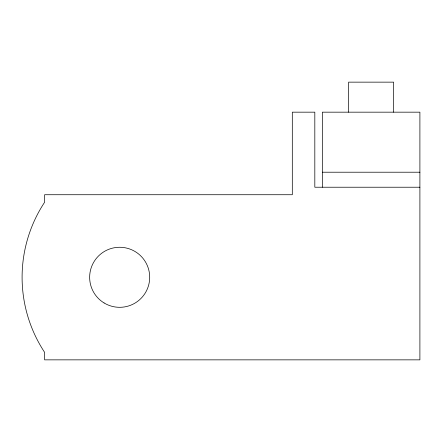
<?xml version="1.0" encoding="UTF-8"?>
<svg xmlns="http://www.w3.org/2000/svg" width="442" height="442" viewBox="0 0 442 442"><rect width="100%" height="100%" fill="white"/><g stroke="black" fill="none" stroke-linecap="round" stroke-linejoin="round"><path stroke-width="0.66" d="M322.328 172.214L419.9 172.214M419.9 187.226L314.82 187.226L314.82 112.169L292.306 112.169L292.306 194.729L44.614 194.729L44.614 202.237A136.351 136.351 0 0 0 44.614 352.351L44.614 359.854L419.9 359.854L419.9 112.169L322.328 112.169L322.328 187.226M393.629 112.169L393.629 82.146L348.594 82.146L348.594 112.169M104.102 302.963A30.023 30.023 0 0 0 149.689 277.941A30.023 30.023 0 0 0 105.229 250.973A30.023 30.023 0 0 0 104.102 302.963"/></g></svg>
